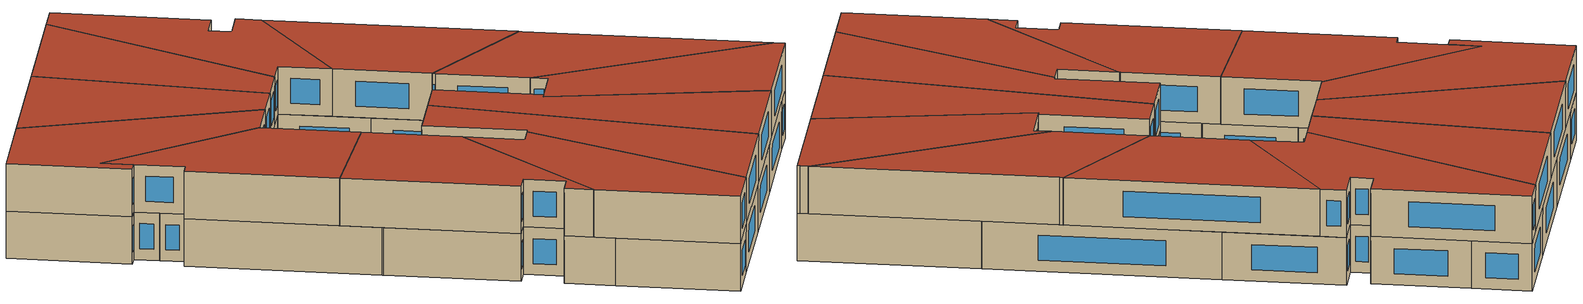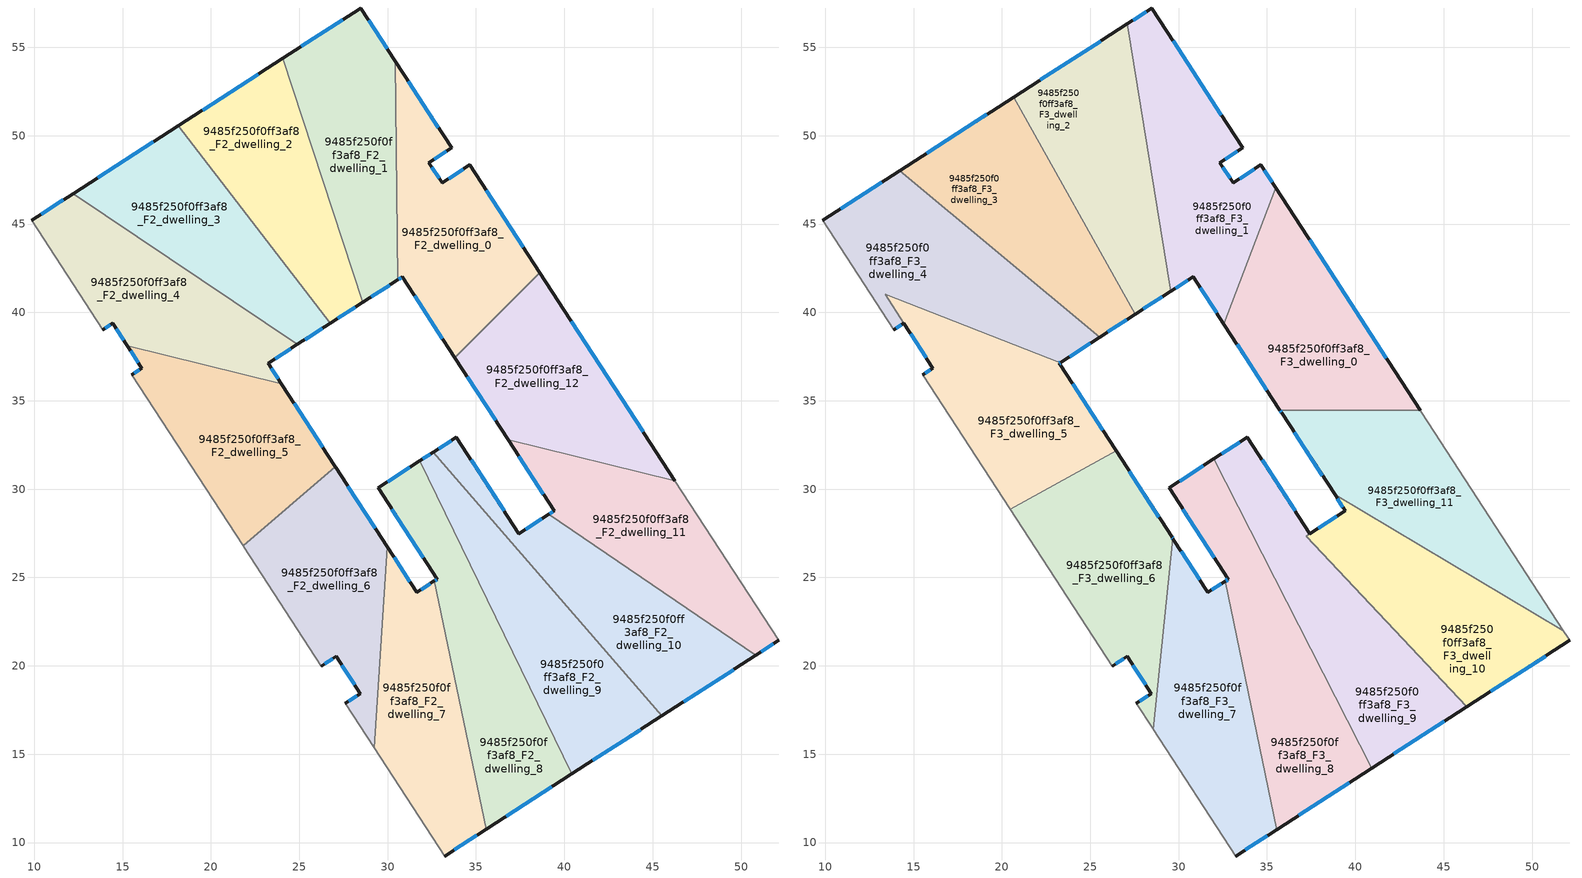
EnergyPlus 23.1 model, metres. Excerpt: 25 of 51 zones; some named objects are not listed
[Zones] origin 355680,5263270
9485f250f0ff3af8_F2_dwelling_0
 floor to 9485f250f0ff3af8_F1_dwelling_0 (EU_floor_Construction): 33.62,49.3 32.34,48.48 33.09,47.33 34.66,48.35 38.61,42.26 33.8,37.45 30.83,42.01 30.58,41.85 30.43,54.22 z6
 wall outside (EU_wall_Construction): 38.61,42.26 34.66,48.35 33.09,47.33 32.34,48.48 33.62,49.3 30.43,54.22 / 30.58,41.85 30.83,42.01 33.8,37.45 z6:9
 wall to 9485f250f0ff3af8_F2_dwelling_12 (EU_wall_Construction): 33.8,37.45 38.61,42.26 z6:9
 wall to 9485f250f0ff3af8_F2_dwelling_1 (EU_wall_Construction): 30.43,54.22 30.58,41.85 z6:9
 window (EU_Window_Construction): 32.91,47.6 32.51,48.21 / 34.29,48.11 33.45,47.57 / 37.68,43.69 35.58,46.92 / 31.53,40.94 33.1,38.52 / 30.63,41.89 30.77,41.97 / 32.87,50.46 31.18,53.07 / 32.64,48.67 33.32,49.11 z6.7:8.3
9485f250f0ff3af8_F2_dwelling_1
 floor to 9485f250f0ff3af8_F1_dwelling_1 (EU_floor_Construction): 28.48,57.23 30.43,54.22 30.58,41.85 28.61,40.58 24.08,54.38 z6
 wall outside (EU_wall_Construction): 28.61,40.58 30.58,41.85 / 30.43,54.22 28.48,57.23 24.08,54.38 z6:9
 wall to 9485f250f0ff3af8_F2_dwelling_2 (EU_wall_Construction): 24.08,54.38 28.61,40.58 z6:9
 window (EU_Window_Construction): 29.07,40.88 30.11,41.55 / 27.45,56.56 25.11,55.05 / 29.98,54.93 28.94,56.52 z6.7:8.3
9485f250f0ff3af8_F2_dwelling_10
 floor to 9485f250f0ff3af8_F1_dwelling_10 (EU_floor_Construction): 50.83,20.6 45.51,17.17 32.58,32.09 33.9,32.94 37.43,27.48 39.11,28.57 z6
 wall outside (EU_wall_Construction): 39.11,28.57 37.43,27.48 33.9,32.94 32.58,32.09 / 45.51,17.17 50.83,20.6 z6:9
 wall to 9485f250f0ff3af8_F2_dwelling_9 (EU_wall_Construction): 32.58,32.09 45.51,17.17 z6:9
 wall to 9485f250f0ff3af8_F2_dwelling_11 (EU_wall_Construction): 50.83,20.6 39.11,28.57 z6:9
 window (EU_Window_Construction): 36.6,28.76 34.73,31.66 / 38.71,28.31 37.83,27.74 / 46.76,17.97 49.58,19.79 / 33.59,32.74 32.89,32.29 z6.7:8.3
9485f250f0ff3af8_F2_dwelling_11
 floor to 9485f250f0ff3af8_F1_dwelling_11 (EU_floor_Construction): 46.26,30.48 52.14,21.44 50.83,20.6 39.11,28.57 39.43,28.78 36.82,32.8 z6
 wall outside (EU_wall_Construction): 36.82,32.8 39.43,28.78 39.11,28.57 / 50.83,20.6 52.14,21.44 z6:9
 wall to 9485f250f0ff3af8_F2_dwelling_12 (EU_wall_Construction): 46.26,30.48 36.82,32.8 z6:9
 wall adiabatic (EU_wall_Construction): 52.14,21.44 46.26,30.48 z6:9
 window (EU_Window_Construction): 39.36,28.73 39.18,28.62 / 37.43,31.86 38.82,29.72 / 51.14,20.79 51.83,21.24 z6.7:8.3
9485f250f0ff3af8_F2_dwelling_12
 floor to 9485f250f0ff3af8_F1_dwelling_12 (EU_floor_Construction): 38.61,42.26 46.26,30.48 36.82,32.8 33.8,37.45 z6
 wall outside (EU_wall_Construction): 33.8,37.45 36.82,32.8 / 46.26,30.48 38.61,42.26 z6:9
 window (EU_Window_Construction): 34.51,36.35 36.11,33.89 / 44.46,33.25 40.41,39.49 z6.7:8.3
9485f250f0ff3af8_F2_dwelling_2
 floor to 9485f250f0ff3af8_F1_dwelling_2 (EU_floor_Construction): 24.08,54.38 28.61,40.58 26.75,39.38 18.14,50.55 z6
 wall outside (EU_wall_Construction): 26.75,39.38 28.61,40.58 / 24.08,54.38 18.14,50.55 z6:9
 wall to 9485f250f0ff3af8_F2_dwelling_3 (EU_wall_Construction): 18.14,50.55 26.75,39.38 z6:9
 window (EU_Window_Construction): 27.19,39.66 28.17,40.3 / 22.68,53.48 19.54,51.45 z6.7:8.3
9485f250f0ff3af8_F2_dwelling_3
 floor to 9485f250f0ff3af8_F1_dwelling_3 (EU_floor_Construction): 18.14,50.55 26.75,39.38 24.9,38.19 12.2,46.72 z6
 wall outside (EU_wall_Construction): 24.9,38.19 26.75,39.38 / 18.14,50.55 12.2,46.72 z6:9
 wall to 9485f250f0ff3af8_F2_dwelling_4 (EU_wall_Construction): 12.2,46.72 24.9,38.19 z6:9
 window (EU_Window_Construction): 25.33,38.47 26.32,39.1 / 16.75,49.65 13.6,47.62 z6.7:8.3
9485f250f0ff3af8_F2_dwelling_4
 floor to 9485f250f0ff3af8_F1_dwelling_4 (EU_floor_Construction): 24.9,38.19 23.24,37.12 23.99,35.96 15.27,38.12 14.45,39.38 13.89,39.02 9.86,45.21 12.2,46.72 z6
 wall outside (EU_wall_Construction): 12.2,46.72 9.86,45.21 / 23.99,35.96 23.24,37.12 24.9,38.19 / 13.89,39.02 14.45,39.38 15.27,38.12 z6:9
 wall adiabatic (EU_wall_Construction): 9.86,45.21 13.89,39.02 z6:9
 wall to 9485f250f0ff3af8_F2_dwelling_5 (EU_wall_Construction): 15.27,38.12 23.99,35.96 z6:9
 window (EU_Window_Construction): 11.65,46.37 10.41,45.56 / 23.63,37.37 24.51,37.94 / 23.82,36.23 23.42,36.85 / 14.64,39.09 15.08,38.42 / 14.02,39.1 14.32,39.3 z6.7:8.3
9485f250f0ff3af8_F2_dwelling_5
 floor to 9485f250f0ff3af8_F1_dwelling_5 (EU_floor_Construction): 23.99,35.96 27.04,31.27 21.82,26.79 15.53,36.49 16.09,36.85 15.27,38.12 z6
 wall outside (EU_wall_Construction): 15.27,38.12 16.09,36.85 15.53,36.49 / 27.04,31.27 23.99,35.96 z6:9
 wall to 9485f250f0ff3af8_F2_dwelling_6 (EU_wall_Construction): 21.82,26.79 27.04,31.27 z6:9
 wall adiabatic (EU_wall_Construction): 15.53,36.49 21.82,26.79 z6:9
 window (EU_Window_Construction): 15.96,36.76 15.66,36.57 / 15.46,37.82 15.9,37.15 / 26.33,32.37 24.71,34.86 z6.7:8.3
9485f250f0ff3af8_F2_dwelling_6
 floor to 9485f250f0ff3af8_F1_dwelling_6 (EU_floor_Construction): 27.07,31.23 29.98,26.75 29.25,15.35 27.61,17.87 28.46,18.43 27.09,20.54 26.24,19.99 21.85,26.75 21.82,26.79 27.04,31.27 z6
 wall outside (EU_wall_Construction): 26.24,19.99 27.09,20.54 28.46,18.43 27.61,17.87 / 29.98,26.75 27.07,31.23 27.04,31.27 z6:9
 wall adiabatic (EU_wall_Construction): 21.82,26.79 21.85,26.75 26.24,19.99 / 27.61,17.87 29.25,15.35 z6:9
 wall to 9485f250f0ff3af8_F2_dwelling_7 (EU_wall_Construction): 29.25,15.35 29.98,26.75 z6:9
 window (EU_Window_Construction): 27.41,20.05 28.14,18.93 / 26.44,20.12 26.89,20.41 / 29.29,27.8 27.75,30.18 / 28.26,18.3 27.81,18 z6.7:8.3
9485f250f0ff3af8_F2_dwelling_7
 floor to 9485f250f0ff3af8_F1_dwelling_7 (EU_floor_Construction): 32.65,24.8 35.59,10.76 33.23,9.24 29.25,15.35 29.98,26.75 31.66,24.16 z6
 wall outside (EU_wall_Construction): 32.65,24.8 31.66,24.16 29.98,26.75 / 33.23,9.24 35.59,10.76 z6:9
 wall to 9485f250f0ff3af8_F2_dwelling_8 (EU_wall_Construction): 35.59,10.76 32.65,24.8 z6:9
 wall adiabatic (EU_wall_Construction): 29.25,15.35 33.23,9.24 z6:9
 window (EU_Window_Construction): 31.27,24.76 30.37,26.14 / 32.42,24.65 31.9,24.31 / 33.79,9.6 35.04,10.41 z6.7:8.3
9485f250f0ff3af8_F2_dwelling_8
 floor to 9485f250f0ff3af8_F1_dwelling_8 (EU_floor_Construction): 31.82,31.59 40.43,13.88 35.59,10.76 32.65,24.8 32.81,24.91 29.46,30.07 z6
 wall outside (EU_wall_Construction): 31.82,31.59 29.46,30.07 32.81,24.91 32.65,24.8 / 35.59,10.76 40.43,13.88 z6:9
 wall to 9485f250f0ff3af8_F2_dwelling_9 (EU_wall_Construction): 40.43,13.88 31.82,31.59 z6:9
 window (EU_Window_Construction): 31.26,31.24 30.01,30.43 / 36.73,11.5 39.29,13.15 / 32.77,24.88 32.69,24.83 / 30.25,28.86 32.02,26.12 z6.7:8.3
9485f250f0ff3af8_F2_dwelling_9
 floor to 9485f250f0ff3af8_F1_dwelling_9 (EU_floor_Construction): 32.58,32.09 45.51,17.17 40.43,13.88 31.82,31.59 z6
 wall outside (EU_wall_Construction): 40.43,13.88 45.51,17.17 / 32.58,32.09 31.82,31.59 z6:9
 window (EU_Window_Construction): 41.62,14.65 44.32,16.39 / 32.4,31.97 32,31.71 z6.7:8.3
 ceiling adiabatic (EU_roof_Construction): 45.51,17.17 32.58,32.09 31.99,31.71 40.93,14.21 z9
9485f250f0ff3af8_F3_dwelling_0
 floor to 9485f250f0ff3af8_F2_dwelling_12 (EU_floor_Construction): 38.61,42.26 43.67,34.46 35.74,34.46 33.8,37.45 z9
 floor to 9485f250f0ff3af8_F2_dwelling_0 (EU_floor_Construction): 35.49,47.06 38.61,42.26 33.8,37.45 32.57,39.34 z9
 wall outside (EU_wall_Construction): 43.67,34.46 35.49,47.06 / 32.57,39.34 35.74,34.46 z9:12
 wall to 9485f250f0ff3af8_F3_dwelling_1 (EU_wall_Construction): 35.49,47.06 32.57,39.34 z9:12
 wall to 9485f250f0ff3af8_F3_dwelling_11 (EU_wall_Construction): 35.74,34.46 43.67,34.46 z9:12
 window (EU_Window_Construction): 41.75,37.42 37.41,44.1 / 33.31,38.2 34.99,35.61 z9.7:11.3
 roof outside (EU_roof_Construction): 43.67,34.46 35.49,47.06 32.57,39.34 35.74,34.46 z12
9485f250f0ff3af8_F3_dwelling_1
 floor to 9485f250f0ff3af8_F2_dwelling_0 (EU_floor_Construction): 30.43,54.22 33.62,49.3 32.34,48.48 33.09,47.33 34.66,48.35 35.49,47.06 32.57,39.34 30.83,42.01 30.58,41.85 z9
 floor to 9485f250f0ff3af8_F2_dwelling_1 (EU_floor_Construction): 28.48,57.23 30.43,54.22 30.58,41.85 29.55,41.19 27.1,56.33 z9
 wall outside (EU_wall_Construction): 35.49,47.06 34.66,48.35 33.09,47.33 32.34,48.48 33.62,49.3 28.48,57.23 27.1,56.33 / 29.55,41.19 30.83,42.01 32.57,39.34 z9:12
 wall to 9485f250f0ff3af8_F3_dwelling_2 (EU_wall_Construction): 27.1,56.33 29.55,41.19 z9:12
 window (EU_Window_Construction): 32.64,48.67 33.32,49.11 / 32.91,47.6 32.51,48.21 / 34.29,48.11 33.45,47.57 / 35.29,47.36 34.85,48.04 / 31.24,41.39 32.16,39.97 / 29.85,41.38 30.53,41.82 / 28.16,57.02 27.42,56.54 / 32.42,51.17 29.69,55.37 z9.7:11.3
 roof outside (EU_roof_Construction): 32.57,39.34 35.49,47.06 34.66,48.35 33.09,47.33 32.34,48.48 33.62,49.3 28.48,57.23 27.1,56.33 29.55,41.19 30.83,42.01 z12
9485f250f0ff3af8_F3_dwelling_10
 floor to 9485f250f0ff3af8_F2_dwelling_10 (EU_floor_Construction): 50.83,20.6 46.3,17.67 37.21,27.34 39.11,28.57 z9
 floor to 9485f250f0ff3af8_F2_dwelling_11 (EU_floor_Construction): 51.78,21.99 52.14,21.44 50.83,20.6 39.11,28.57 39.43,28.78 38.85,29.67 z9
 wall outside (EU_wall_Construction): 46.3,17.67 52.14,21.44 / 38.85,29.67 39.43,28.78 37.43,27.48 z9:12
 wall to 9485f250f0ff3af8_F3_dwelling_11 (EU_wall_Construction): 51.78,21.99 38.85,29.67 z9:12
 wall adiabatic (EU_wall_Construction): 52.14,21.44 52.03,21.61 51.78,21.99 z9:12
 wall to 9485f250f0ff3af8_F3_dwelling_9 (EU_wall_Construction): 37.43,27.48 37.21,27.34 46.3,17.67 z9:12
 window (EU_Window_Construction): 47.67,18.56 50.76,20.55 / 38.99,29.46 39.3,28.99 / 38.96,28.47 37.9,27.79 z9.7:11.3
 roof outside (EU_roof_Construction): 52.14,21.44 52.03,21.61 51.78,21.99 38.85,29.67 39.43,28.78 37.21,27.34 46.3,17.67 z12
9485f250f0ff3af8_F3_dwelling_11
 floor to 9485f250f0ff3af8_F2_dwelling_11 (EU_floor_Construction): 46.26,30.48 51.78,21.99 38.85,29.67 36.82,32.8 z9
 floor to 9485f250f0ff3af8_F2_dwelling_12 (EU_floor_Construction): 43.77,34.31 46.26,30.48 36.82,32.8 35.74,34.46 43.67,34.46 z9
 wall outside (EU_wall_Construction): 35.74,34.46 35.84,34.31 38.85,29.67 z9:12
 wall adiabatic (EU_wall_Construction): 51.78,21.99 43.77,34.31 43.67,34.46 z9:12
 window (EU_Window_Construction): 36.54,33.22 38.14,30.76 / 35.76,34.42 35.81,34.34 z9.7:11.3
 roof outside (EU_roof_Construction): 51.78,21.99 43.77,34.31 43.67,34.46 35.74,34.46 35.84,34.31 38.85,29.67 z12
9485f250f0ff3af8_F3_dwelling_2
 floor to 9485f250f0ff3af8_F2_dwelling_2 (EU_floor_Construction): 24.08,54.38 28.61,40.58 27.54,39.89 20.67,52.18 z9
 floor to 9485f250f0ff3af8_F2_dwelling_1 (EU_floor_Construction): 27.1,56.33 29.55,41.19 28.61,40.58 24.08,54.38 z9
 wall outside (EU_wall_Construction): 27.54,39.89 29.55,41.19 / 27.1,56.33 20.67,52.18 z9:12
 wall to 9485f250f0ff3af8_F3_dwelling_3 (EU_wall_Construction): 20.67,52.18 27.54,39.89 z9:12
 window (EU_Window_Construction): 28.01,40.2 29.08,40.88 / 25.59,55.36 22.18,53.15 z9.7:11.3
 roof outside (EU_roof_Construction): 29.55,41.19 27.1,56.33 20.67,52.18 27.54,39.89 z12
9485f250f0ff3af8_F3_dwelling_3
 floor to 9485f250f0ff3af8_F2_dwelling_2 (EU_floor_Construction): 20.67,52.18 27.54,39.89 26.75,39.38 18.14,50.55 z9
 floor to 9485f250f0ff3af8_F2_dwelling_3 (EU_floor_Construction): 18.14,50.55 26.75,39.38 25.53,38.59 14.23,48.03 z9
 wall outside (EU_wall_Construction): 25.53,38.59 27.54,39.89 / 20.67,52.18 14.23,48.03 z9:12
 wall to 9485f250f0ff3af8_F3_dwelling_4 (EU_wall_Construction): 14.23,48.03 25.53,38.59 z9:12
 window (EU_Window_Construction): 26,38.9 27.07,39.59 / 19.16,51.21 15.74,49 z9.7:11.3
 roof outside (EU_roof_Construction): 27.54,39.89 20.67,52.18 14.23,48.03 25.53,38.59 z12
9485f250f0ff3af8_F3_dwelling_4
 floor to 9485f250f0ff3af8_F2_dwelling_3 (EU_floor_Construction): 25.53,38.59 24.9,38.19 12.2,46.72 14.23,48.03 z9
 floor to 9485f250f0ff3af8_F2_dwelling_4 (EU_floor_Construction): 24.9,38.19 23.31,37.16 13.4,41.02 14.45,39.38 14.28,39.27 13.89,39.02 9.86,45.21 12.2,46.72 z9
 wall outside (EU_wall_Construction): 14.23,48.03 9.86,45.21 / 23.31,37.16 25.53,38.59 / 13.89,39.02 14.45,39.38 z9:12
 wall to 9485f250f0ff3af8_F3_dwelling_5 (EU_wall_Construction): 14.45,39.38 13.4,41.02 23.31,37.16 z9:12
 wall adiabatic (EU_wall_Construction): 9.86,45.21 13.89,39.02 z9:12
 window (EU_Window_Construction): 13.21,47.37 10.89,45.87 / 23.83,37.5 25.01,38.26 / 14.02,39.1 14.32,39.3 z9.7:11.3
 roof outside (EU_roof_Construction): 25.53,38.59 14.23,48.03 9.86,45.21 13.89,39.02 14.45,39.38 13.4,41.02 23.31,37.16 z12
9485f250f0ff3af8_F3_dwelling_5
 floor to 9485f250f0ff3af8_F2_dwelling_4 (EU_floor_Construction): 23.31,37.16 23.24,37.12 23.99,35.96 15.27,38.12 14.46,39.38 13.4,41.02 z9
 floor to 9485f250f0ff3af8_F2_dwelling_5 (EU_floor_Construction): 23.99,35.96 26.46,32.17 20.47,28.87 15.53,36.49 16.09,36.85 15.27,38.12 z9
 wall outside (EU_wall_Construction): 14.46,39.38 16.09,36.85 15.53,36.49 / 26.46,32.17 23.24,37.12 23.31,37.16 z9:12
 wall to 9485f250f0ff3af8_F3_dwelling_6 (EU_wall_Construction): 20.47,28.87 26.46,32.17 z9:12
 wall adiabatic (EU_wall_Construction): 15.53,36.49 20.47,28.87 z9:12
 window (EU_Window_Construction): 15.96,36.76 15.66,36.57 / 14.84,38.79 15.71,37.45 / 23.26,37.13 23.3,37.15 / 25.7,33.33 24,35.96 z9.7:11.3
 roof outside (EU_roof_Construction): 26.46,32.17 23.24,37.12 23.31,37.16 13.4,41.02 14.46,39.38 16.09,36.85 15.53,36.49 20.47,28.87 z12
9485f250f0ff3af8_F3_dwelling_6
 floor to 9485f250f0ff3af8_F2_dwelling_5 (EU_floor_Construction): 26.46,32.17 27.04,31.27 21.82,26.79 20.47,28.87 z9
 floor to 9485f250f0ff3af8_F2_dwelling_6 (EU_floor_Construction): 27.05,31.25 29.67,27.23 29.68,27.21 28.57,16.4 28.53,16.46 27.61,17.87 28.46,18.43 27.09,20.54 26.24,19.99 21.82,26.79 27.04,31.27 z9
 wall outside (EU_wall_Construction): 26.24,19.99 27.09,20.54 28.46,18.43 27.61,17.87 / 29.68,27.21 29.64,27.27 26.46,32.17 z9:12
 wall adiabatic (EU_wall_Construction): 20.47,28.87 26.24,19.99 / 27.61,17.87 28.53,16.46 28.57,16.4 z9:12
 wall to 9485f250f0ff3af8_F3_dwelling_7 (EU_wall_Construction): 28.57,16.4 29.68,27.21 z9:12
 window (EU_Window_Construction): 28.26,18.3 27.81,18 / 27.41,20.05 28.14,18.93 / 26.44,20.12 26.89,20.41 / 28.89,28.42 27.21,31.02 / 29.67,27.22 29.65,27.26 z9.7:11.3
 roof outside (EU_roof_Construction): 28.57,16.4 29.68,27.21 29.64,27.27 26.46,32.17 20.47,28.87 26.24,19.99 27.09,20.54 28.46,18.43 27.61,17.87 28.53,16.46 z12
9485f250f0ff3af8_F3_dwelling_7
 floor to 9485f250f0ff3af8_F2_dwelling_6 (EU_floor_Construction): 29.68,27.21 29.98,26.75 29.25,15.35 28.57,16.4 z9
 floor to 9485f250f0ff3af8_F2_dwelling_7 (EU_floor_Construction): 32.64,24.79 35.55,10.74 33.23,9.24 29.25,15.35 29.98,26.75 31.66,24.16 z9
 wall outside (EU_wall_Construction): 32.64,24.79 31.66,24.16 29.68,27.21 / 33.23,9.24 35.55,10.74 z9:12
 wall to 9485f250f0ff3af8_F3_dwelling_8 (EU_wall_Construction): 35.55,10.74 32.64,24.79 z9:12
 wall adiabatic (EU_wall_Construction): 28.57,16.4 33.23,9.24 z9:12
 window (EU_Window_Construction): 32.41,24.64 31.89,24.31 / 33.78,9.59 35.01,10.38 / 31.2,24.87 30.15,26.49 z9.7:11.3
 roof outside (EU_roof_Construction): 35.55,10.74 32.64,24.79 31.66,24.16 29.68,27.21 28.57,16.4 33.23,9.24 z12
9485f250f0ff3af8_F3_dwelling_8
 floor to 9485f250f0ff3af8_F2_dwelling_7 (EU_floor_Construction): 32.65,24.8 35.59,10.76 35.55,10.74 32.64,24.79 z9
 floor to 9485f250f0ff3af8_F2_dwelling_8 (EU_floor_Construction): 31.82,31.59 40.43,13.88 35.59,10.76 32.65,24.8 32.81,24.91 29.46,30.07 z9
 floor to 9485f250f0ff3af8_F2_dwelling_9 (EU_floor_Construction): 31.99,31.71 40.93,14.21 40.43,13.88 31.82,31.59 z9
 wall outside (EU_wall_Construction): 31.99,31.71 29.46,30.07 32.81,24.91 32.64,24.79 / 35.55,10.74 40.93,14.21 z9:12
 wall to 9485f250f0ff3af8_F3_dwelling_9 (EU_wall_Construction): 40.93,14.21 31.99,31.71 z9:12
 window (EU_Window_Construction): 30.25,28.86 32.02,26.12 / 31.4,31.32 30.05,30.46 / 36.81,11.55 39.66,13.39 / 32.77,24.88 32.68,24.82 z9.7:11.3
 roof outside (EU_roof_Construction): 40.93,14.21 31.99,31.71 29.46,30.07 32.81,24.91 32.64,24.79 35.55,10.74 z12
9485f250f0ff3af8_F3_dwelling_9
 floor to 9485f250f0ff3af8_F2_dwelling_10 (EU_floor_Construction): 37.43,27.48 37.21,27.34 46.3,17.67 45.51,17.17 32.58,32.09 33.9,32.94 z9
 floor adiabatic (EU_floor_Construction): 32.58,32.09 45.51,17.17 40.93,14.21 31.99,31.71 z9
 wall outside (EU_wall_Construction): 37.43,27.48 33.9,32.94 31.99,31.71 / 40.93,14.21 46.3,17.67 z9:12
 window (EU_Window_Construction): 36.6,28.76 34.73,31.66 / 42.19,15.02 45.04,16.86 / 33.45,32.65 32.44,32 z9.7:11.3
 roof outside (EU_roof_Construction): 46.3,17.67 37.21,27.34 37.43,27.48 33.9,32.94 31.99,31.71 40.93,14.21 z12
[Building]
EU S2 Campaign: North Axis=0; Terrain=City; Solar Distribution=FullExterior
[Site:Location]
Budapest.Ferenc.Liszt.Intl.AP: Latitude=47.437; Longitude=19.256; Time Zone=1; Elevation=185
[SizingPeriod:WeatherFileDays]
AnnualSizingPeriod: Begin Month=1; Begin Day of Month=1; End Month=12; End Day of Month=31; Day of Week for Start Day=Monday; Use Weather File Daylight Saving Period=No; Use Weather File Rain and Snow Indicators=No
[MATERIAL]
EU_InternalMass_Material: Roughness=MediumRough; Thickness=0.1; Conductivity=1; Density=1800; Specific Heat=900; Thermal Absorptance=0.9; Solar Absorptance=0.7; Visible Absorptance=0.7
[MATERIAL:NOMASS] Roughness=MediumRough; Thermal Absorptance=0.9; Solar Absorptance=0.7; Visible Absorptance=0.7
Name | Thermal Resistance
EU_wall_NoMass | 0.832559
EU_roof_NoMass | 1.39638
EU_floor_NoMass | 0.872794
[WINDOWMATERIAL:SIMPLEGLAZINGSYSTEM]
EU_Window_SimpleGlazing: UFactor=2.79869; Solar Heat Gain Coefficient=0.75; Visible Transmittance=0.75
[CONSTRUCTION]
EU_wall_Construction: EU_wall_NoMass
EU_roof_Construction: EU_roof_NoMass
EU_floor_Construction: EU_floor_NoMass
EU_Window_Construction: EU_Window_SimpleGlazing
EU_InternalMass_Construction: EU_InternalMass_Material
[ZONE] Type=1; Multiplier=1; Ceiling Height=autocalculate; Floor Area=autocalculate; Part of Total Floor Area=Yes
Name | Volume
9485f250f0ff3af8_F2_dwelling_0 | 195.486
9485f250f0ff3af8_F3_dwelling_0 | 208.195
9485f250f0ff3af8_F2_dwelling_1 | 195.469
9485f250f0ff3af8_F3_dwelling_1 | 211.773
9485f250f0ff3af8_F2_dwelling_10 | 197.492
9485f250f0ff3af8_F3_dwelling_10 | 204.952
9485f250f0ff3af8_F2_dwelling_11 | 193.465
9485f250f0ff3af8_F3_dwelling_11 | 205.449
9485f250f0ff3af8_F2_dwelling_12 | 195.493
9485f250f0ff3af8_F2_dwelling_2 | 195.481
9485f250f0ff3af8_F3_dwelling_2 | 211.779
9485f250f0ff3af8_F2_dwelling_3 | 195.498
9485f250f0ff3af8_F3_dwelling_3 | 211.748
9485f250f0ff3af8_F2_dwelling_4 | 195.478
9485f250f0ff3af8_F3_dwelling_4 | 216.672
9485f250f0ff3af8_F2_dwelling_5 | 194.452
9485f250f0ff3af8_F3_dwelling_5 | 203.763
9485f250f0ff3af8_F2_dwelling_6 | 186.937
9485f250f0ff3af8_F3_dwelling_6 | 204.871
9485f250f0ff3af8_F2_dwelling_7 | 186.387
9485f250f0ff3af8_F3_dwelling_7 | 203.29
9485f250f0ff3af8_F2_dwelling_8 | 205.27
9485f250f0ff3af8_F3_dwelling_8 | 230.216
9485f250f0ff3af8_F2_dwelling_9 | 204.333
9485f250f0ff3af8_F3_dwelling_9 | 228.431
[INTERNALMASS] Construction=EU_InternalMass_Construction
Name | Zone or ZoneList | Surface Area
9485f250f0ff3af8_F2_dwelling_0_EU_InternalMass | 9485f250f0ff3af8_F2_dwelling_0 | 65.1623
9485f250f0ff3af8_F2_dwelling_1_EU_InternalMass | 9485f250f0ff3af8_F2_dwelling_1 | 65.1566
9485f250f0ff3af8_F2_dwelling_2_EU_InternalMass | 9485f250f0ff3af8_F2_dwelling_2 | 65.1602
9485f250f0ff3af8_F2_dwelling_3_EU_InternalMass | 9485f250f0ff3af8_F2_dwelling_3 | 65.1662
9485f250f0ff3af8_F2_dwelling_4_EU_InternalMass | 9485f250f0ff3af8_F2_dwelling_4 | 65.1592
9485f250f0ff3af8_F2_dwelling_5_EU_InternalMass | 9485f250f0ff3af8_F2_dwelling_5 | 64.8161
9485f250f0ff3af8_F2_dwelling_6_EU_InternalMass | 9485f250f0ff3af8_F2_dwelling_6 | 62.3179
9485f250f0ff3af8_F2_dwelling_7_EU_InternalMass | 9485f250f0ff3af8_F2_dwelling_7 | 62.1236
9485f250f0ff3af8_F2_dwelling_8_EU_InternalMass | 9485f250f0ff3af8_F2_dwelling_8 | 68.4243
9485f250f0ff3af8_F2_dwelling_9_EU_InternalMass | 9485f250f0ff3af8_F2_dwelling_9 | 68.1094
9485f250f0ff3af8_F2_dwelling_10_EU_InternalMass | 9485f250f0ff3af8_F2_dwelling_10 | 65.8312
9485f250f0ff3af8_F2_dwelling_11_EU_InternalMass | 9485f250f0ff3af8_F2_dwelling_11 | 64.4885
9485f250f0ff3af8_F2_dwelling_12_EU_InternalMass | 9485f250f0ff3af8_F2_dwelling_12 | 65.164
9485f250f0ff3af8_F3_dwelling_0_EU_InternalMass | 9485f250f0ff3af8_F3_dwelling_0 | 69.4009
9485f250f0ff3af8_F3_dwelling_1_EU_InternalMass | 9485f250f0ff3af8_F3_dwelling_1 | 70.5908
9485f250f0ff3af8_F3_dwelling_2_EU_InternalMass | 9485f250f0ff3af8_F3_dwelling_2 | 70.593
9485f250f0ff3af8_F3_dwelling_3_EU_InternalMass | 9485f250f0ff3af8_F3_dwelling_3 | 70.5829
9485f250f0ff3af8_F3_dwelling_4_EU_InternalMass | 9485f250f0ff3af8_F3_dwelling_4 | 72.2286
9485f250f0ff3af8_F3_dwelling_5_EU_InternalMass | 9485f250f0ff3af8_F3_dwelling_5 | 67.9271
9485f250f0ff3af8_F3_dwelling_6_EU_InternalMass | 9485f250f0ff3af8_F3_dwelling_6 | 68.2951
9485f250f0ff3af8_F3_dwelling_7_EU_InternalMass | 9485f250f0ff3af8_F3_dwelling_7 | 67.7574
9485f250f0ff3af8_F3_dwelling_8_EU_InternalMass | 9485f250f0ff3af8_F3_dwelling_8 | 76.7386
9485f250f0ff3af8_F3_dwelling_9_EU_InternalMass | 9485f250f0ff3af8_F3_dwelling_9 | 76.1439
9485f250f0ff3af8_F3_dwelling_10_EU_InternalMass | 9485f250f0ff3af8_F3_dwelling_10 | 68.3277
9485f250f0ff3af8_F3_dwelling_11_EU_InternalMass | 9485f250f0ff3af8_F3_dwelling_11 | 68.4808
[OTHEREQUIPMENT] Fuel Type=Electricity; Design Level Calculation Method=Watts/Area; Power per Zone Floor Area=1; Fraction Latent=0; Fraction Radiant=0; Fraction Lost=0; Carbon Dioxide Generation Rate=0; EndUse Subcategory=EU_Step8_InternalGains
Name | Zone or ZoneList or Space or SpaceList | Schedule
EU_Step8_InternalGain_9485f250f0ff3af8_F2_dwelling_0_f000 | 9485f250f0ff3af8_F2_dwelling_0 | EU_Step8_GainSchedule_9485f250f0ff3af8_F2_dwelling_0_f000
EU_Step8_InternalGain_9485f250f0ff3af8_F2_dwelling_1_f000 | 9485f250f0ff3af8_F2_dwelling_1 | EU_Step8_GainSchedule_9485f250f0ff3af8_F2_dwelling_1_f000
EU_Step8_InternalGain_9485f250f0ff3af8_F2_dwelling_2_f000 | 9485f250f0ff3af8_F2_dwelling_2 | EU_Step8_GainSchedule_9485f250f0ff3af8_F2_dwelling_2_f000
EU_Step8_InternalGain_9485f250f0ff3af8_F2_dwelling_3_f000 | 9485f250f0ff3af8_F2_dwelling_3 | EU_Step8_GainSchedule_9485f250f0ff3af8_F2_dwelling_3_f000
EU_Step8_InternalGain_9485f250f0ff3af8_F2_dwelling_4_f000 | 9485f250f0ff3af8_F2_dwelling_4 | EU_Step8_GainSchedule_9485f250f0ff3af8_F2_dwelling_4_f000
EU_Step8_InternalGain_9485f250f0ff3af8_F2_dwelling_5_f000 | 9485f250f0ff3af8_F2_dwelling_5 | EU_Step8_GainSchedule_9485f250f0ff3af8_F2_dwelling_5_f000
EU_Step8_InternalGain_9485f250f0ff3af8_F2_dwelling_6_f000 | 9485f250f0ff3af8_F2_dwelling_6 | EU_Step8_GainSchedule_9485f250f0ff3af8_F2_dwelling_6_f000
EU_Step8_InternalGain_9485f250f0ff3af8_F2_dwelling_7_f000 | 9485f250f0ff3af8_F2_dwelling_7 | EU_Step8_GainSchedule_9485f250f0ff3af8_F2_dwelling_7_f000
EU_Step8_InternalGain_9485f250f0ff3af8_F2_dwelling_8_f000 | 9485f250f0ff3af8_F2_dwelling_8 | EU_Step8_GainSchedule_9485f250f0ff3af8_F2_dwelling_8_f000
EU_Step8_InternalGain_9485f250f0ff3af8_F2_dwelling_9_f000 | 9485f250f0ff3af8_F2_dwelling_9 | EU_Step8_GainSchedule_9485f250f0ff3af8_F2_dwelling_9_f000
EU_Step8_InternalGain_9485f250f0ff3af8_F2_dwelling_10_f000 | 9485f250f0ff3af8_F2_dwelling_10 | EU_Step8_GainSchedule_9485f250f0ff3af8_F2_dwelling_10_f000
EU_Step8_InternalGain_9485f250f0ff3af8_F2_dwelling_11_f000 | 9485f250f0ff3af8_F2_dwelling_11 | EU_Step8_GainSchedule_9485f250f0ff3af8_F2_dwelling_11_f000
EU_Step8_InternalGain_9485f250f0ff3af8_F2_dwelling_12_f000 | 9485f250f0ff3af8_F2_dwelling_12 | EU_Step8_GainSchedule_9485f250f0ff3af8_F2_dwelling_12_f000
EU_Step8_InternalGain_9485f250f0ff3af8_F3_dwelling_0_f000 | 9485f250f0ff3af8_F3_dwelling_0 | EU_Step8_GainSchedule_9485f250f0ff3af8_F3_dwelling_0_f000
EU_Step8_InternalGain_9485f250f0ff3af8_F3_dwelling_1_f000 | 9485f250f0ff3af8_F3_dwelling_1 | EU_Step8_GainSchedule_9485f250f0ff3af8_F3_dwelling_1_f000
EU_Step8_InternalGain_9485f250f0ff3af8_F3_dwelling_2_f000 | 9485f250f0ff3af8_F3_dwelling_2 | EU_Step8_GainSchedule_9485f250f0ff3af8_F3_dwelling_2_f000
EU_Step8_InternalGain_9485f250f0ff3af8_F3_dwelling_3_f000 | 9485f250f0ff3af8_F3_dwelling_3 | EU_Step8_GainSchedule_9485f250f0ff3af8_F3_dwelling_3_f000
EU_Step8_InternalGain_9485f250f0ff3af8_F3_dwelling_4_f000 | 9485f250f0ff3af8_F3_dwelling_4 | EU_Step8_GainSchedule_9485f250f0ff3af8_F3_dwelling_4_f000
EU_Step8_InternalGain_9485f250f0ff3af8_F3_dwelling_5_f000 | 9485f250f0ff3af8_F3_dwelling_5 | EU_Step8_GainSchedule_9485f250f0ff3af8_F3_dwelling_5_f000
EU_Step8_InternalGain_9485f250f0ff3af8_F3_dwelling_6_f000 | 9485f250f0ff3af8_F3_dwelling_6 | EU_Step8_GainSchedule_9485f250f0ff3af8_F3_dwelling_6_f000
EU_Step8_InternalGain_9485f250f0ff3af8_F3_dwelling_7_f000 | 9485f250f0ff3af8_F3_dwelling_7 | EU_Step8_GainSchedule_9485f250f0ff3af8_F3_dwelling_7_f000
EU_Step8_InternalGain_9485f250f0ff3af8_F3_dwelling_8_f000 | 9485f250f0ff3af8_F3_dwelling_8 | EU_Step8_GainSchedule_9485f250f0ff3af8_F3_dwelling_8_f000
EU_Step8_InternalGain_9485f250f0ff3af8_F3_dwelling_9_f000 | 9485f250f0ff3af8_F3_dwelling_9 | EU_Step8_GainSchedule_9485f250f0ff3af8_F3_dwelling_9_f000
EU_Step8_InternalGain_9485f250f0ff3af8_F3_dwelling_10_f000 | 9485f250f0ff3af8_F3_dwelling_10 | EU_Step8_GainSchedule_9485f250f0ff3af8_F3_dwelling_10_f000
EU_Step8_InternalGain_9485f250f0ff3af8_F3_dwelling_11_f000 | 9485f250f0ff3af8_F3_dwelling_11 | EU_Step8_GainSchedule_9485f250f0ff3af8_F3_dwelling_11_f000
[ZONEVENTILATION:DESIGNFLOWRATE] Schedule=EU_AlwaysOn; Design Flow Rate Calculation Method=AirChanges/Hour; Air Changes per Hour=0.475469; Ventilation Type=Natural; Fan Pressure Rise=0; Fan Total Efficiency=1; Constant Term Coefficient=1; Temperature Term Coefficient=0; Velocity Term Coefficient=0; Velocity Squared Term Coefficient=0; Minimum Indoor Temperature=-100; Maximum Indoor Temperature=100; Delta Temperature=-100; Minimum Outdoor Temperature=-100; Maximum Outdoor Temperature=100; Maximum Wind Speed=40
Name | Zone or ZoneList or Space or SpaceList
EU_ConstantAir_9485f250f0ff3af8_F2_dwelling_0 | 9485f250f0ff3af8_F2_dwelling_0
EU_ConstantAir_9485f250f0ff3af8_F2_dwelling_1 | 9485f250f0ff3af8_F2_dwelling_1
EU_ConstantAir_9485f250f0ff3af8_F2_dwelling_2 | 9485f250f0ff3af8_F2_dwelling_2
EU_ConstantAir_9485f250f0ff3af8_F2_dwelling_3 | 9485f250f0ff3af8_F2_dwelling_3
EU_ConstantAir_9485f250f0ff3af8_F2_dwelling_4 | 9485f250f0ff3af8_F2_dwelling_4
EU_ConstantAir_9485f250f0ff3af8_F2_dwelling_5 | 9485f250f0ff3af8_F2_dwelling_5
EU_ConstantAir_9485f250f0ff3af8_F2_dwelling_6 | 9485f250f0ff3af8_F2_dwelling_6
EU_ConstantAir_9485f250f0ff3af8_F2_dwelling_7 | 9485f250f0ff3af8_F2_dwelling_7
EU_ConstantAir_9485f250f0ff3af8_F2_dwelling_8 | 9485f250f0ff3af8_F2_dwelling_8
EU_ConstantAir_9485f250f0ff3af8_F2_dwelling_9 | 9485f250f0ff3af8_F2_dwelling_9
EU_ConstantAir_9485f250f0ff3af8_F2_dwelling_10 | 9485f250f0ff3af8_F2_dwelling_10
EU_ConstantAir_9485f250f0ff3af8_F2_dwelling_11 | 9485f250f0ff3af8_F2_dwelling_11
EU_ConstantAir_9485f250f0ff3af8_F2_dwelling_12 | 9485f250f0ff3af8_F2_dwelling_12
EU_ConstantAir_9485f250f0ff3af8_F3_dwelling_0 | 9485f250f0ff3af8_F3_dwelling_0
EU_ConstantAir_9485f250f0ff3af8_F3_dwelling_1 | 9485f250f0ff3af8_F3_dwelling_1
EU_ConstantAir_9485f250f0ff3af8_F3_dwelling_2 | 9485f250f0ff3af8_F3_dwelling_2
EU_ConstantAir_9485f250f0ff3af8_F3_dwelling_3 | 9485f250f0ff3af8_F3_dwelling_3
EU_ConstantAir_9485f250f0ff3af8_F3_dwelling_4 | 9485f250f0ff3af8_F3_dwelling_4
EU_ConstantAir_9485f250f0ff3af8_F3_dwelling_5 | 9485f250f0ff3af8_F3_dwelling_5
EU_ConstantAir_9485f250f0ff3af8_F3_dwelling_6 | 9485f250f0ff3af8_F3_dwelling_6
EU_ConstantAir_9485f250f0ff3af8_F3_dwelling_7 | 9485f250f0ff3af8_F3_dwelling_7
EU_ConstantAir_9485f250f0ff3af8_F3_dwelling_8 | 9485f250f0ff3af8_F3_dwelling_8
EU_ConstantAir_9485f250f0ff3af8_F3_dwelling_9 | 9485f250f0ff3af8_F3_dwelling_9
EU_ConstantAir_9485f250f0ff3af8_F3_dwelling_10 | 9485f250f0ff3af8_F3_dwelling_10
EU_ConstantAir_9485f250f0ff3af8_F3_dwelling_11 | 9485f250f0ff3af8_F3_dwelling_11
[HVACTEMPLATE:ZONE:IDEALLOADSAIRSYSTEM] System Availability Schedule=EU_AlwaysOn; Maximum Heating Supply Air Temperature=50; Minimum Cooling Supply Air Temperature=13; Maximum Heating Supply Air Humidity Ratio=0.0156; Minimum Cooling Supply Air Humidity Ratio=0.0077; Heating Limit=NoLimit; Cooling Limit=NoLimit; Heating Availability Schedule=EU_AlwaysOn; Cooling Availability Schedule=EU_CoolingOff; Dehumidification Control Type=ConstantSensibleHeatRatio; Cooling Sensible Heat Ratio=0.7; Dehumidification Setpoint=60; Humidification Control Type=None; Humidification Setpoint=30; Outdoor Air Method=None; Outdoor Air Flow Rate per Person=0.00944; Outdoor Air Flow Rate per Zone Floor Area=0; Outdoor Air Flow Rate per Zone=0; Demand Controlled Ventilation Type=None; Outdoor Air Economizer Type=NoEconomizer; Heat Recovery Type=None; Sensible Heat Recovery Effectiveness=0.7; Latent Heat Recovery Effectiveness=0.65
Name | Template Thermostat
9485f250f0ff3af8_F2_dwelling_0 | EU_HeatOnly_9485f250f0ff3af8_F2_dwelling_0
9485f250f0ff3af8_F2_dwelling_1 | EU_HeatOnly_9485f250f0ff3af8_F2_dwelling_1
9485f250f0ff3af8_F2_dwelling_2 | EU_HeatOnly_9485f250f0ff3af8_F2_dwelling_2
9485f250f0ff3af8_F2_dwelling_3 | EU_HeatOnly_9485f250f0ff3af8_F2_dwelling_3
9485f250f0ff3af8_F2_dwelling_4 | EU_HeatOnly_9485f250f0ff3af8_F2_dwelling_4
9485f250f0ff3af8_F2_dwelling_5 | EU_HeatOnly_9485f250f0ff3af8_F2_dwelling_5
9485f250f0ff3af8_F2_dwelling_6 | EU_HeatOnly_9485f250f0ff3af8_F2_dwelling_6
9485f250f0ff3af8_F2_dwelling_7 | EU_HeatOnly_9485f250f0ff3af8_F2_dwelling_7
9485f250f0ff3af8_F2_dwelling_8 | EU_HeatOnly_9485f250f0ff3af8_F2_dwelling_8
9485f250f0ff3af8_F2_dwelling_9 | EU_HeatOnly_9485f250f0ff3af8_F2_dwelling_9
9485f250f0ff3af8_F2_dwelling_10 | EU_HeatOnly_9485f250f0ff3af8_F2_dwelling_10
9485f250f0ff3af8_F2_dwelling_11 | EU_HeatOnly_9485f250f0ff3af8_F2_dwelling_11
9485f250f0ff3af8_F2_dwelling_12 | EU_HeatOnly_9485f250f0ff3af8_F2_dwelling_12
9485f250f0ff3af8_F3_dwelling_0 | EU_HeatOnly_9485f250f0ff3af8_F3_dwelling_0
9485f250f0ff3af8_F3_dwelling_1 | EU_HeatOnly_9485f250f0ff3af8_F3_dwelling_1
9485f250f0ff3af8_F3_dwelling_2 | EU_HeatOnly_9485f250f0ff3af8_F3_dwelling_2
9485f250f0ff3af8_F3_dwelling_3 | EU_HeatOnly_9485f250f0ff3af8_F3_dwelling_3
9485f250f0ff3af8_F3_dwelling_4 | EU_HeatOnly_9485f250f0ff3af8_F3_dwelling_4
9485f250f0ff3af8_F3_dwelling_5 | EU_HeatOnly_9485f250f0ff3af8_F3_dwelling_5
9485f250f0ff3af8_F3_dwelling_6 | EU_HeatOnly_9485f250f0ff3af8_F3_dwelling_6
9485f250f0ff3af8_F3_dwelling_7 | EU_HeatOnly_9485f250f0ff3af8_F3_dwelling_7
9485f250f0ff3af8_F3_dwelling_8 | EU_HeatOnly_9485f250f0ff3af8_F3_dwelling_8
9485f250f0ff3af8_F3_dwelling_9 | EU_HeatOnly_9485f250f0ff3af8_F3_dwelling_9
9485f250f0ff3af8_F3_dwelling_10 | EU_HeatOnly_9485f250f0ff3af8_F3_dwelling_10
9485f250f0ff3af8_F3_dwelling_11 | EU_HeatOnly_9485f250f0ff3af8_F3_dwelling_11
[SIZING:ZONE] Zone Cooling Design Supply Air Temperature Input Method=SupplyAirTemperature; Zone Cooling Design Supply Air Temperature=13; Zone Heating Design Supply Air Temperature Input Method=SupplyAirTemperature; Zone Heating Design Supply Air Temperature=50; Zone Cooling Design Supply Air Humidity Ratio=0.008; Zone Heating Design Supply Air Humidity Ratio=0.008; Cooling Design Air Flow Method=DesignDay; Cooling Design Air Flow Rate=0; Cooling Minimum Air Flow per Zone Floor Area=0.000762; Cooling Minimum Air Flow=0; Cooling Minimum Air Flow Fraction=0.2; Heating Design Air Flow Method=DesignDay; Heating Design Air Flow Rate=0; Heating Maximum Air Flow per Zone Floor Area=0.002032; Heating Maximum Air Flow=0.141576; Heating Maximum Air Flow Fraction=0.3; Account for Dedicated Outdoor Air System=No; Dedicated Outdoor Air System Control Strategy=NeutralSupplyAir; Dedicated Outdoor Air Low Setpoint Temperature for Design=autosize; Dedicated Outdoor Air High Setpoint Temperature for Design=autosize; Zone Load Sizing Method=Sensible Load Only No Latent Load; Zone Latent Cooling Design Supply Air Humidity Ratio Input Method=HumidityRatioDifference; Zone Cooling Design Supply Air Humidity Ratio Difference=0.005; Zone Latent Heating Design Supply Air Humidity Ratio Input Method=HumidityRatioDifference; Zone Humidification Design Supply Air Humidity Ratio Difference=0.005
9485f250f0ff3af8_F2_dwelling_0; 9485f250f0ff3af8_F2_dwelling_1; 9485f250f0ff3af8_F2_dwelling_2; 9485f250f0ff3af8_F2_dwelling_3; 9485f250f0ff3af8_F2_dwelling_4; 9485f250f0ff3af8_F2_dwelling_5; 9485f250f0ff3af8_F2_dwelling_6; 9485f250f0ff3af8_F2_dwelling_7; 9485f250f0ff3af8_F2_dwelling_8; 9485f250f0ff3af8_F2_dwelling_9; 9485f250f0ff3af8_F2_dwelling_10; 9485f250f0ff3af8_F2_dwelling_11; 9485f250f0ff3af8_F2_dwelling_12; 9485f250f0ff3af8_F3_dwelling_0; 9485f250f0ff3af8_F3_dwelling_1; 9485f250f0ff3af8_F3_dwelling_2; 9485f250f0ff3af8_F3_dwelling_3; 9485f250f0ff3af8_F3_dwelling_4; 9485f250f0ff3af8_F3_dwelling_5; 9485f250f0ff3af8_F3_dwelling_6; 9485f250f0ff3af8_F3_dwelling_7; 9485f250f0ff3af8_F3_dwelling_8; 9485f250f0ff3af8_F3_dwelling_9; 9485f250f0ff3af8_F3_dwelling_10; 9485f250f0ff3af8_F3_dwelling_11
[SCHEDULE:CONSTANT]
Name | Hourly Value
EU_AlwaysOn | 1
EU_CoolingOff | 0
[SCHEDULE:FILE] Column Number=1; Rows to Skip at Top=0; Number of Hours of Data=8760; Column Separator=Comma; Interpolate to Timestep=No; Minutes per Item=60; Adjust Schedule for Daylight Savings=Yes
Name | File
EU_Step8_GainSchedule_9485f250f0ff3af8_F2_dwelling_0_f000 | ../../schedules/9485f250f0ff3af8/9485f250f0ff3af8_F2_dwelling_0_f000_gain.csv
EU_Step8_GainSchedule_9485f250f0ff3af8_F2_dwelling_1_f000 | ../../schedules/9485f250f0ff3af8/9485f250f0ff3af8_F2_dwelling_1_f000_gain.csv
EU_Step8_GainSchedule_9485f250f0ff3af8_F2_dwelling_2_f000 | ../../schedules/9485f250f0ff3af8/9485f250f0ff3af8_F2_dwelling_2_f000_gain.csv
EU_Step8_GainSchedule_9485f250f0ff3af8_F2_dwelling_3_f000 | ../../schedules/9485f250f0ff3af8/9485f250f0ff3af8_F2_dwelling_3_f000_gain.csv
EU_Step8_GainSchedule_9485f250f0ff3af8_F2_dwelling_4_f000 | ../../schedules/9485f250f0ff3af8/9485f250f0ff3af8_F2_dwelling_4_f000_gain.csv
EU_Step8_GainSchedule_9485f250f0ff3af8_F2_dwelling_5_f000 | ../../schedules/9485f250f0ff3af8/9485f250f0ff3af8_F2_dwelling_5_f000_gain.csv
EU_Step8_GainSchedule_9485f250f0ff3af8_F2_dwelling_6_f000 | ../../schedules/9485f250f0ff3af8/9485f250f0ff3af8_F2_dwelling_6_f000_gain.csv
EU_Step8_GainSchedule_9485f250f0ff3af8_F2_dwelling_7_f000 | ../../schedules/9485f250f0ff3af8/9485f250f0ff3af8_F2_dwelling_7_f000_gain.csv
EU_Step8_GainSchedule_9485f250f0ff3af8_F2_dwelling_8_f000 | ../../schedules/9485f250f0ff3af8/9485f250f0ff3af8_F2_dwelling_8_f000_gain.csv
EU_Step8_GainSchedule_9485f250f0ff3af8_F2_dwelling_9_f000 | ../../schedules/9485f250f0ff3af8/9485f250f0ff3af8_F2_dwelling_9_f000_gain.csv
EU_Step8_GainSchedule_9485f250f0ff3af8_F2_dwelling_10_f000 | ../../schedules/9485f250f0ff3af8/9485f250f0ff3af8_F2_dwelling_10_f000_gain.csv
EU_Step8_GainSchedule_9485f250f0ff3af8_F2_dwelling_11_f000 | ../../schedules/9485f250f0ff3af8/9485f250f0ff3af8_F2_dwelling_11_f000_gain.csv
EU_Step8_GainSchedule_9485f250f0ff3af8_F2_dwelling_12_f000 | ../../schedules/9485f250f0ff3af8/9485f250f0ff3af8_F2_dwelling_12_f000_gain.csv
EU_Step8_GainSchedule_9485f250f0ff3af8_F3_dwelling_0_f000 | ../../schedules/9485f250f0ff3af8/9485f250f0ff3af8_F3_dwelling_0_f000_gain.csv
EU_Step8_GainSchedule_9485f250f0ff3af8_F3_dwelling_1_f000 | ../../schedules/9485f250f0ff3af8/9485f250f0ff3af8_F3_dwelling_1_f000_gain.csv
EU_Step8_GainSchedule_9485f250f0ff3af8_F3_dwelling_2_f000 | ../../schedules/9485f250f0ff3af8/9485f250f0ff3af8_F3_dwelling_2_f000_gain.csv
EU_Step8_GainSchedule_9485f250f0ff3af8_F3_dwelling_3_f000 | ../../schedules/9485f250f0ff3af8/9485f250f0ff3af8_F3_dwelling_3_f000_gain.csv
EU_Step8_GainSchedule_9485f250f0ff3af8_F3_dwelling_4_f000 | ../../schedules/9485f250f0ff3af8/9485f250f0ff3af8_F3_dwelling_4_f000_gain.csv
EU_Step8_GainSchedule_9485f250f0ff3af8_F3_dwelling_5_f000 | ../../schedules/9485f250f0ff3af8/9485f250f0ff3af8_F3_dwelling_5_f000_gain.csv
EU_Step8_GainSchedule_9485f250f0ff3af8_F3_dwelling_6_f000 | ../../schedules/9485f250f0ff3af8/9485f250f0ff3af8_F3_dwelling_6_f000_gain.csv
EU_Step8_GainSchedule_9485f250f0ff3af8_F3_dwelling_7_f000 | ../../schedules/9485f250f0ff3af8/9485f250f0ff3af8_F3_dwelling_7_f000_gain.csv
EU_Step8_GainSchedule_9485f250f0ff3af8_F3_dwelling_8_f000 | ../../schedules/9485f250f0ff3af8/9485f250f0ff3af8_F3_dwelling_8_f000_gain.csv
EU_Step8_GainSchedule_9485f250f0ff3af8_F3_dwelling_9_f000 | ../../schedules/9485f250f0ff3af8/9485f250f0ff3af8_F3_dwelling_9_f000_gain.csv
EU_Step8_GainSchedule_9485f250f0ff3af8_F3_dwelling_10_f000 | ../../schedules/9485f250f0ff3af8/9485f250f0ff3af8_F3_dwelling_10_f000_gain.csv
EU_Step8_GainSchedule_9485f250f0ff3af8_F3_dwelling_11_f000 | ../../schedules/9485f250f0ff3af8/9485f250f0ff3af8_F3_dwelling_11_f000_gain.csv
